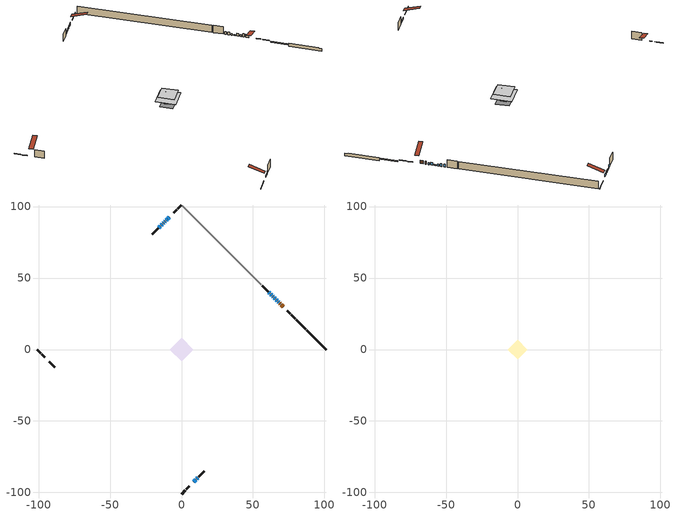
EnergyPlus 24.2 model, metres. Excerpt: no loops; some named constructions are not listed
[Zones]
conditioned space
 floor adiabatic (Floor2 construction): -2.33,0 0,2.33 2.33,0 0,-2.33 z0.85
 floor adiabatic (AdiabaticFloorConstruction): -8.38,0 0,8.38 8.38,0 0,-8.38 z3.29
 floor foundation (Slab1 construction): -5.4,0 0,5.4 5.4,0 0,-5.4 z-1.26
 floor foundation (Slab2 construction): -2.33,0 0,2.33 2.33,0 0,-2.33 z-0.15
 wall outside (RimJoist1 construction): 0,-101.09 2.79,-98.3 / -101.09,0 -98.3,-2.79 / 0,101.09 -2.79,98.3 / 79.52,21.57 76.73,24.37 z0.85:1.15
 wall outside (RimJoist2 construction): 3.45,-97.64 5.42,-95.67 / -97.64,-3.45 -95.67,-5.42 / -3.45,97.64 -5.42,95.67 / 76.07,25.02 74.1,27 z0.85:1.15
 wall outside (AdiabaticWallConstruction 1): 71.07,30.03 69.9,31.19 / 69.25,31.84 68.7,32.39 z0.85:2.88
 wall outside (AdiabaticWallConstruction): 8.45,-92.64 10.03,-91.06 / 68.05,33.04 67.62,33.48 / -11.46,89.64 -11.75,89.35 / -12.4,88.69 -12.78,88.32 z0.85:2.07; 66.96,34.13 66.24,34.85 / 63.27,37.83 62.55,38.55 / 61.89,39.2 61.17,39.92 z0.85:2.63; -8.45,92.64 -9.46,91.63 / -14.74,86.36 -15.76,85.33 z0.85:2.68; -10.12,90.98 -10.8,90.29 z0.85:2.5; 10.69,-90.41 11.37,-89.72 z0.85:2.53; 65.59,35.51 65.01,36.08 z0.85:1.46; -13.43,87.66 -14.08,87.01 z0.85:1.33; 64.35,36.74 63.92,37.17 z0.85:1.87
 wall outside (Wall1 construction): 12.03,-89.07 16.07,-85.03 / -92.64,-8.45 -88.6,-12.49 / -16.42,84.68 -20.46,80.64 / 60.52,40.58 56.48,44.61 z0.85:5.73
 wall foundation (FoundationWall1 construction): 87.51,13.58,-1.26 87.51,13.58,0.85 99.73,1.36,0.85 99.73,1.36,0.33 101.09,0,0.33 101.09,0,-1.26
 wall foundation (FoundationWall2 construction): 86.86,14.23 80.18,20.92 z-0.15:0.46
 wall adiabatic (Wall3 construction): 55.82,45.27 0.66,100.44 z0.85:5.73
 window (WindowConstruction 9): 8.45,-92.64 10.03,-91.06 z0.85:2.07
 window (WindowConstruction 4): 68.05,33.04 67.62,33.48 z0.85:2.07
 window (WindowConstruction 5): 66.96,34.13 66.24,34.85 z0.85:2.63
 window (WindowConstruction 6): -8.45,92.64 -9.46,91.63 z0.85:2.68
 window (WindowConstruction 7): -10.12,90.97 -10.8,90.29 z0.85:2.5
 window (WindowConstruction 8): 10.69,-90.41 11.37,-89.72 z0.85:2.53
 window (WindowConstruction 12): 65.59,35.51 65.01,36.08 z0.85:1.46
 window (WindowConstruction 13): -11.46,89.63 -11.75,89.35 z0.85:2.07
 window (WindowConstruction 10): -12.4,88.69 -12.78,88.32 z0.85:2.07
 window (WindowConstruction 11): -13.43,87.66 -14.08,87.01 z0.85:1.33
 window (WindowConstruction): 64.35,36.74 63.92,37.17 z0.85:1.86
 window (WindowConstruction 1): 63.27,37.83 62.55,38.54 z0.85:2.63
 window (WindowConstruction 2): 61.89,39.2 61.17,39.92 z0.85:2.63
 window (WindowConstruction 3): -14.74,86.36 -15.76,85.33 z0.85:2.68
 door (Door): 71.07,30.03 69.91,31.19 z0.85:2.88
 door (Door 1): 69.25,31.84 68.71,32.39 z0.85:2.88
 ceiling adiabatic (AdiabaticFloorConstruction): 0,-8.38 8.38,0 0,8.38 -8.38,0 z3.29
 roof outside (Roof1 construction): 0,2.42 -2.42,0 0,-2.42 2.42,0 z5.73
attic - vented
 floor to conditioned space (Floor1 construction Reversed): -6.69,0 0,6.69 6.69,0 0,-6.69 z5.73
 roof outside (Roof2 construction): 7.8,-93.3,5.73 1.28,-86.78,8.8 -0.43,-88.5,8.8 6.08,-95.01,5.73; -93.3,-7.8,5.73 -86.78,-1.28,8.8 -88.5,0.43,8.8 -95.01,-6.08,5.73; -7.8,93.3,5.73 -1.28,86.78,8.8 0.43,88.5,8.8 -6.08,95.01,5.73; 71.72,29.37,5.73 65.21,22.86,8.8 66.92,21.14,8.8 73.44,27.65,5.73
[Material] Roughness=Rough; Thermal Absorptance=0.9
Name | Thickness {m} | Conductivity {W/m-K} | Density {kg/m3} | Specific Heat {J/kg-K} | Solar Absorptance | Visible Absorptance
ceiling loosefill ins | 0.254 | 0.0480833 | 16.02 | 1046.75 | 0.7 | 0.7
ceiling stud and cavity | 0.1397 | 0.160927 | 65.682 | 1177.47 | 0.7 | 0.7
gypsum board | 0.0127 | 0.160291 | 801 | 837.4 | 0.6 | 0.6
[Construction]
Floor1 construction: ceiling loosefill ins, ceiling stud and cavity, gypsum board
[EnergyManagementSystem:Program]
infil_program: Set p_m = 0.14; Set p_s = 0.22; Set s_m = 270; Set s_s = 370; Set z_m = 9.99744; Set z_s = 5.721191560517913; Set f_t = (((s_m/z_m)^p_m)*((z_s/s_s)^p_s)); Set Tdiff = tin_s-tout_s; Set dT = @Abs Tdiff; Set c = 0.0795; Set Cs = 0.1049; Set Cw = 0.149; Set n = 0.65; Set sft = (f_t*0.54); Set temp1 = ((c*Cw)*((sft*site_vw_s)^(2*n)))^2; Set Qinf = (((c*Cs*(dT^n))^2)+temp1)^0.5; Set Qinf = (@Max Qinf 0); Set mech_vent_house_fan_sensible_load_act = 0.0; Set mech_vent_house_fan_latent_load_act = 0.0; Set OASupInPb = out_pb_s; Set OASupInTemp = tout_s; Set OASupInW = out_wt_s; Set OASupRho = (@RhoAirFnPbTdbW OASupInPb OASupInTemp OASupInW); Set OASupCp = (@CpAirFnW OASupInW); Set OASupInEnth = (@HFnTdbW OASupInTemp OASupInW); Set ZoneTemp = tin_s; Set ZoneW = win_s; Set ZoneCp = (@CpAirFnW ZoneW); Set ZoneAirEnth = (@HFnTdbW ZoneTemp ZoneW); Set mech_vent_house_fan_cfis_act = 0.0; Set QWHV_cfis_sup = 0.0; Set QWHV_cfis_suppl_sup = 0.0; Set QWHV_cfis_suppl_exh = 0.0; Set Qrange = 0; Set Qbath = 0; Set Qdryer = 0; Set Qdryer = Qdryer + 0.00308 * clothes_dryer_exhaust_0_sch_s; Set QWHV_sup = 0.0; Set QWHV_exh = 0.0026; Set Qsupply = QWHV_sup + QWHV_cfis_sup + QWHV_cfis_suppl_sup; Set Qexhaust = Qrange + Qbath + Qdryer + QWHV_exh + QWHV_cfis_suppl_exh; Set Qfan = (@Max Qexhaust Qsupply); Set Qducts = 0; If Qducts < 0; Set Qsupply = Qsupply - Qducts; Else; Set Qexhaust = Qexhaust + Qducts; EndIf; Set Qfan_with_ducts = (@Max Qexhaust Qsupply); Set Qimb = (@Abs (Qsupply - Qexhaust)); If Qinf + Qimb > 0; Set Qtot = Qfan_with_ducts + (Qinf^2) / (Qinf + Qimb); Else; Set Qtot = Qfan_with_ducts; EndIf; Set Qinf_adj = Qtot - Qfan; Set infil_flow_act = Qinf_adj; Set infil_program_Qinf = Qinf_adj; Set infil_program_Qfan = Qfan; Set Qload = Qfan; Set Effectiveness_Sens = 0.0; Set Effectiveness_Lat = 0.0; Set Fan_MFR = Qload * OASupRho; Set ZoneInEnth = OASupInEnth; Set ZoneInTemp = OASupInTemp; Set FanTotalToCond = Fan_MFR * (ZoneInEnth - ZoneAirEnth); Set FanSensToCond = Fan_MFR * ZoneCp * (ZoneInTemp - ZoneTemp); Set FanLatToCond = FanTotalToCond - FanSensToCond; Set mech_vent_house_fan_sensible_load_act = mech_vent_house_fan_sensible_load_act + FanSensToCond; Set mech_vent_house_fan_latent_load_act = mech_vent_house_fan_latent_load_act + FanLatToCond
unmet_hours_program: Set htg_unmet_hours = 0; Set clg_unmet_hours = 0; Set unit_htg_unmet_hours = 0; If ((DayOfYear >= 1) && (DayOfYear <= 365)); Set unit_htg_unmet_hours = unit_htg_unmet_hours + conditioned_space_htg_unmet_s; If unit_htg_unmet_hours > htg_unmet_hours; Set htg_unmet_hours = unit_htg_unmet_hours; EndIf; EndIf; Set unit_clg_unmet_hours = 0; If ((DayOfYear >= 1) && (DayOfYear <= 365)); Set unit_clg_unmet_hours = unit_clg_unmet_hours + conditioned_space_clg_unmet_s; If unit_clg_unmet_hours > clg_unmet_hours; Set clg_unmet_hours = unit_clg_unmet_hours; EndIf; EndIf
water_heater_EC_adj: If WarmupFlag == 0; Set dhw_e_cons = water_heater_energy + water_heater_on_cycle_parasitic + water_heater_off_cycle_parasitic; Set water_heater_ec_adj_act = 0.0 * dhw_e_cons / 1; EndIf
[EnergyManagementSystem:ProgramCallingManager]
central_ac_and_furnace_supply_fan_disaggregate_program_calling_manager: EndOfSystemTimestepBeforeHVACReporting; central_ac_and_furnace_supply_fan_disaggregate_program
central_ac_and_furnace_supply_fan_disaggregate_program_calling_manager 1: EndOfSystemTimestepBeforeHVACReporting; central_ac_and_furnace_supply_fan_disaggregate_program_1
component_loads_program_calling_manager: EndOfZoneTimestepAfterZoneReporting; component_loads_program
fridge_schedule_program_calling_manager: BeginZoneTimestepAfterInitHeatBalance; fridge_schedule_program
infil_program_calling_manager: BeginZoneTimestepAfterInitHeatBalance; infil_program
natural_vent_program_calling_manager: BeginZoneTimestepAfterInitHeatBalance; natural_vent_program
total_airflows_program_calling_manager: EndOfZoneTimestepAfterZoneReporting; total_airflows_program
total_loads_program_calling_manager: EndOfZoneTimestepAfterZoneReporting; total_loads_program
unmet_hours_program_calling_manager: EndOfZoneTimestepBeforeZoneReporting; unmet_hours_program
water_heater_EC_adj_ProgramManager: EndOfSystemTimestepBeforeHVACReporting; water_heater_EC_adj
[EnergyManagementSystem:OutputVariable] Type of Data in Variable=Summed
Name | EMS Variable | Update Frequency | EMS Program or Subroutine | Units
central ac and furnace supply fan disaggregate clg | central_ac_and_furnace_supply_fan_clg | SystemTimestep | central_ac_and_furnace_supply_fan_disaggregate_program | J
central ac and furnace supply fan disaggregate htg primary | central_ac_and_furnace_supply_fan_primary_htg | SystemTimestep | central_ac_and_furnace_supply_fan_disaggregate_program_1 | J
loads_htg_tot_peakload_outvar; loads_htg_tot_annual_outvar; Energy Management System Output Variable 1; Energy Management System Output Variable 45 | loads_htg_tot | ZoneTimestep | total_loads_program | J
loads_clg_tot_peakload_outvar; loads_clg_tot_annual_outvar; Energy Management System Output Variable 2; Energy Management System Output Variable 46 | loads_clg_tot | ZoneTimestep | total_loads_program | J
htg_unmet_hours_annual_outvar; Energy Management System Output Variable 3 | htg_unmet_hours | ZoneTimestep | unmet_hours_program | hr
clg_unmet_hours_annual_outvar; Energy Management System Output Variable 4 | clg_unmet_hours | ZoneTimestep | unmet_hours_program | hr
loads_htg_roofs_annual_outvar; Energy Management System Output Variable 5 | loads_htg_roofs | ZoneTimestep | component_loads_program | J
loads_htg_ceilings_annual_outvar; Energy Management System Output Variable 6 | loads_htg_ceilings | ZoneTimestep | component_loads_program | J
loads_htg_walls_annual_outvar; Energy Management System Output Variable 7 | loads_htg_walls | ZoneTimestep | component_loads_program | J
loads_htg_rim_joists_annual_outvar; Energy Management System Output Variable 8 | loads_htg_rim_joists | ZoneTimestep | component_loads_program | J
loads_htg_foundation_walls_annual_outvar; Energy Management System Output Variable 9 | loads_htg_foundation_walls | ZoneTimestep | component_loads_program | J
loads_htg_doors_annual_outvar; Energy Management System Output Variable 10 | loads_htg_doors | ZoneTimestep | component_loads_program | J
loads_htg_windows_conduction_annual_outvar; Energy Management System Output Variable 11 | loads_htg_windows_conduction | ZoneTimestep | component_loads_program | J
loads_htg_windows_solar_annual_outvar; Energy Management System Output Variable 12 | loads_htg_windows_solar | ZoneTimestep | component_loads_program | J
loads_htg_skylights_conduction_annual_outvar; Energy Management System Output Variable 13 | loads_htg_skylights_conduction | ZoneTimestep | component_loads_program | J
loads_htg_skylights_solar_annual_outvar; Energy Management System Output Variable 14 | loads_htg_skylights_solar | ZoneTimestep | component_loads_program | J
loads_htg_floors_annual_outvar; Energy Management System Output Variable 15 | loads_htg_floors | ZoneTimestep | component_loads_program | J
loads_htg_slabs_annual_outvar; Energy Management System Output Variable 16 | loads_htg_slabs | ZoneTimestep | component_loads_program | J
loads_htg_internal_mass_annual_outvar; Energy Management System Output Variable 17 | loads_htg_internal_mass | ZoneTimestep | component_loads_program | J
loads_htg_infil_annual_outvar; Energy Management System Output Variable 18 | loads_htg_infil | ZoneTimestep | component_loads_program | J
loads_htg_natvent_annual_outvar; Energy Management System Output Variable 19 | loads_htg_natvent | ZoneTimestep | component_loads_program | J
loads_htg_mechvent_annual_outvar; Energy Management System Output Variable 20 | loads_htg_mechvent | ZoneTimestep | component_loads_program | J
loads_htg_whf_annual_outvar; Energy Management System Output Variable 21 | loads_htg_whf | ZoneTimestep | component_loads_program | J
loads_htg_ducts_annual_outvar; Energy Management System Output Variable 22 | loads_htg_ducts | ZoneTimestep | component_loads_program | J
loads_htg_intgains_annual_outvar; Energy Management System Output Variable 23 | loads_htg_intgains | ZoneTimestep | component_loads_program | J
loads_htg_lighting_annual_outvar; Energy Management System Output Variable 24 | loads_htg_lighting | ZoneTimestep | component_loads_program | J
loads_clg_roofs_annual_outvar; Energy Management System Output Variable 25 | loads_clg_roofs | ZoneTimestep | component_loads_program | J
loads_clg_ceilings_annual_outvar; Energy Management System Output Variable 26 | loads_clg_ceilings | ZoneTimestep | component_loads_program | J
loads_clg_walls_annual_outvar; Energy Management System Output Variable 27 | loads_clg_walls | ZoneTimestep | component_loads_program | J
loads_clg_rim_joists_annual_outvar; Energy Management System Output Variable 28 | loads_clg_rim_joists | ZoneTimestep | component_loads_program | J
loads_clg_foundation_walls_annual_outvar; Energy Management System Output Variable 29 | loads_clg_foundation_walls | ZoneTimestep | component_loads_program | J
loads_clg_doors_annual_outvar; Energy Management System Output Variable 30 | loads_clg_doors | ZoneTimestep | component_loads_program | J
loads_clg_windows_conduction_annual_outvar; Energy Management System Output Variable 31 | loads_clg_windows_conduction | ZoneTimestep | component_loads_program | J
loads_clg_windows_solar_annual_outvar; Energy Management System Output Variable 32 | loads_clg_windows_solar | ZoneTimestep | component_loads_program | J
loads_clg_skylights_conduction_annual_outvar; Energy Management System Output Variable 33 | loads_clg_skylights_conduction | ZoneTimestep | component_loads_program | J
loads_clg_skylights_solar_annual_outvar; Energy Management System Output Variable 34 | loads_clg_skylights_solar | ZoneTimestep | component_loads_program | J
loads_clg_floors_annual_outvar; Energy Management System Output Variable 35 | loads_clg_floors | ZoneTimestep | component_loads_program | J
loads_clg_slabs_annual_outvar; Energy Management System Output Variable 36 | loads_clg_slabs | ZoneTimestep | component_loads_program | J
loads_clg_internal_mass_annual_outvar; Energy Management System Output Variable 37 | loads_clg_internal_mass | ZoneTimestep | component_loads_program | J
loads_clg_infil_annual_outvar; Energy Management System Output Variable 38 | loads_clg_infil | ZoneTimestep | component_loads_program | J
loads_clg_natvent_annual_outvar; Energy Management System Output Variable 39 | loads_clg_natvent | ZoneTimestep | component_loads_program | J
loads_clg_mechvent_annual_outvar; Energy Management System Output Variable 40 | loads_clg_mechvent | ZoneTimestep | component_loads_program | J
loads_clg_whf_annual_outvar; Energy Management System Output Variable 41 | loads_clg_whf | ZoneTimestep | component_loads_program | J
loads_clg_ducts_annual_outvar; Energy Management System Output Variable 42 | loads_clg_ducts | ZoneTimestep | component_loads_program | J
loads_clg_intgains_annual_outvar; Energy Management System Output Variable 43 | loads_clg_intgains | ZoneTimestep | component_loads_program | J
loads_clg_lighting_annual_outvar; Energy Management System Output Variable 44 | loads_clg_lighting | ZoneTimestep | component_loads_program | J
[Schedule:Day:Interval]
interior lighting schedule day: No, 01:00, 0.108182, 04:00, 0.0901515, 05:00, 0.0991667, 06:00, 0.162273, 07:00, 0.270455, 08:00, 0.342576, 10:00, 0.369621, 11:00, 0.351591, 12:00, 0.333561, 13:00, 0.324545, 14:00, 0.31553, 15:00, 0.333561, 16:00, 0.369621, 17:00, 0.450758, 18:00, 0.585985, 19:00, 0.775303, 20:00, 0.955606, 21:00, 0.991667, 22:00, 0.712197, 23:00, 0.360606, 24:00, 0.162273
interior lighting schedule day 1: No, 01:00, 0.100909, 04:00, 0.0840909, 05:00, 0.0925, 06:00, 0.151364, 07:00, 0.252273, 08:00, 0.319545, 10:00, 0.344773, 11:00, 0.327955, 12:00, 0.311136, 13:00, 0.302727, 14:00, 0.294318, 15:00, 0.311136, 16:00, 0.344773, 17:00, 0.420455, 18:00, 0.546591, 19:00, 0.723182, 20:00, 0.891364, 21:00, 0.925, 22:00, 0.664318, 23:00, 0.336364, 24:00, 0.151364
interior lighting schedule day 2: No, 01:00, 0.0927273, 04:00, 0.0772727, 05:00, 0.085, 06:00, 0.139091, 07:00, 0.231818, 08:00, 0.293636, 10:00, 0.316818, 11:00, 0.301364, 12:00, 0.285909, 13:00, 0.278182, 14:00, 0.270455, 15:00, 0.285909, 16:00, 0.316818, 17:00, 0.386364, 18:00, 0.502273, 19:00, 0.664545, 20:00, 0.819091, 21:00, 0.85, 22:00, 0.610455, 23:00, 0.309091, 24:00, 0.139091
interior lighting schedule day 3: No, 01:00, 0.0845455, 04:00, 0.0704545, 05:00, 0.0775, 06:00, 0.126818, 07:00, 0.211364, 08:00, 0.267727, 10:00, 0.288864, 11:00, 0.274773, 12:00, 0.260682, 13:00, 0.253636, 14:00, 0.246591, 15:00, 0.260682, 16:00, 0.288864, 17:00, 0.352273, 18:00, 0.457955, 19:00, 0.605909, 20:00, 0.746818, 21:00, 0.775, 22:00, 0.556591, 23:00, 0.281818, 24:00, 0.126818
interior lighting schedule day 4: No, 01:00, 0.0763636, 04:00, 0.0636364, 05:00, 0.07, 06:00, 0.114545, 07:00, 0.190909, 08:00, 0.241818, 10:00, 0.260909, 11:00, 0.248182, 12:00, 0.235455, 13:00, 0.229091, 14:00, 0.222727, 15:00, 0.235455, 16:00, 0.260909, 17:00, 0.318182, 18:00, 0.413636, 19:00, 0.547273, 20:00, 0.674545, 21:00, 0.7, 22:00, 0.502727, 23:00, 0.254545, 24:00, 0.114545
interior lighting schedule day 5: No, 01:00, 0.0727273, 04:00, 0.0606061, 05:00, 0.0666667, 06:00, 0.109091, 07:00, 0.181818, 08:00, 0.230303, 10:00, 0.248485, 11:00, 0.236364, 12:00, 0.224242, 13:00, 0.218182, 14:00, 0.212121, 15:00, 0.224242, 16:00, 0.248485, 17:00, 0.30303, 18:00, 0.393939, 19:00, 0.521212, 20:00, 0.642424, 21:00, 0.666667, 22:00, 0.478788, 23:00, 0.242424, 24:00, 0.109091
interior lighting schedule day 6: No, 01:00, 0.0745455, 04:00, 0.0621212, 05:00, 0.0683333, 06:00, 0.111818, 07:00, 0.186364, 08:00, 0.236061, 10:00, 0.254697, 11:00, 0.242273, 12:00, 0.229848, 13:00, 0.223636, 14:00, 0.217424, 15:00, 0.229848, 16:00, 0.254697, 17:00, 0.310606, 18:00, 0.403788, 19:00, 0.534242, 20:00, 0.658485, 21:00, 0.683333, 22:00, 0.490758, 23:00, 0.248485, 24:00, 0.111818
interior lighting schedule day 7: No, 01:00, 0.08, 04:00, 0.0666667, 05:00, 0.0733333, 06:00, 0.12, 07:00, 0.2, 08:00, 0.253333, 10:00, 0.273333, 11:00, 0.26, 12:00, 0.246667, 13:00, 0.24, 14:00, 0.233333, 15:00, 0.246667, 16:00, 0.273333, 17:00, 0.333333, 18:00, 0.433333, 19:00, 0.573333, 20:00, 0.706667, 21:00, 0.733333, 22:00, 0.526667, 23:00, 0.266667, 24:00, 0.12
interior lighting schedule day 8: No, 01:00, 0.0890909, 04:00, 0.0742424, 05:00, 0.0816667, 06:00, 0.133636, 07:00, 0.222727, 08:00, 0.282121, 10:00, 0.304394, 11:00, 0.289545, 12:00, 0.274697, 13:00, 0.267273, 14:00, 0.259848, 15:00, 0.274697, 16:00, 0.304394, 17:00, 0.371212, 18:00, 0.482576, 19:00, 0.638485, 20:00, 0.78697, 21:00, 0.816667, 22:00, 0.586515, 23:00, 0.29697, 24:00, 0.133636
interior lighting schedule day 9: No, 01:00, 0.0972727, 04:00, 0.0810606, 05:00, 0.0891667, 06:00, 0.145909, 07:00, 0.243182, 08:00, 0.30803, 10:00, 0.332348, 11:00, 0.316136, 12:00, 0.299924, 13:00, 0.291818, 14:00, 0.283712, 15:00, 0.299924, 16:00, 0.332348, 17:00, 0.405303, 18:00, 0.526894, 19:00, 0.697121, 20:00, 0.859242, 21:00, 0.891667, 22:00, 0.640379, 23:00, 0.324242, 24:00, 0.145909
interior lighting schedule day 10: No, 01:00, 0.105455, 04:00, 0.0878788, 05:00, 0.0966667, 06:00, 0.158182, 07:00, 0.263636, 08:00, 0.333939, 10:00, 0.360303, 11:00, 0.342727, 12:00, 0.325152, 13:00, 0.316364, 14:00, 0.307576, 15:00, 0.325152, 16:00, 0.360303, 17:00, 0.439394, 18:00, 0.571212, 19:00, 0.755758, 20:00, 0.931515, 21:00, 0.966667, 22:00, 0.694242, 23:00, 0.351515, 24:00, 0.158182
interior lighting schedule day 11: No, 01:00, 0.109091, 04:00, 0.0909091, 05:00, 0.1, 06:00, 0.163636, 07:00, 0.272727, 08:00, 0.345455, 10:00, 0.372727, 11:00, 0.354545, 12:00, 0.336364, 13:00, 0.327273, 14:00, 0.318182, 15:00, 0.336364, 16:00, 0.372727, 17:00, 0.454545, 18:00, 0.590909, 19:00, 0.781818, 20:00, 0.963636, 21:00, 1, 22:00, 0.718182, 23:00, 0.363636, 24:00, 0.163636
interior lighting schedule default day; occupants schedule default day; clothes dryer schedule default day; cooking range schedule default day; misc plug loads schedule default day; general water use schedule default day; clothes dryer exhaust 0 schedule default day; cooling season schedule day; cooling season schedule day 2; cooling season schedule default day; exterior lighting schedule default day; natural vent schedule default day: No, 24:00, 0
occupants schedule day: No, 05:00, 0.426829, 06:00, 0.719512, 07:00, 1, 08:00, 0.670732, 09:00, 0.329268, 14:00, 0.170732, 15:00, 0.231707, 16:00, 0.329268, 17:00, 0.5, 18:00, 0.670732, 19:00, 0.829268, 21:00, 1, 22:00, 0.853659, 23:00, 0.646341, 24:00, 0.426829
clothes dryer schedule day; clothes dryer exhaust 0 schedule day: No, 01:00, 0.123457, 02:00, 0.0740741, 03:00, 0.0493827, 04:00, 0.0246914, 05:00, 0.0493827, 06:00, 0.0740741, 07:00, 0.197531, 08:00, 0.395062, 09:00, 0.592593, 10:00, 0.839506, 11:00, 0.962963, 12:00, 1, 13:00, 0.91358, 14:00, 0.82716, 15:00, 0.716049, 16:00, 0.753086, 17:00, 0.679012, 18:00, 0.666667, 20:00, 0.62963, 21:00, 0.641975, 22:00, 0.666667, 23:00, 0.54321, 24:00, 0.296296
cooking range schedule day: No, 05:00, 0.0597015, 06:00, 0.11194, 07:00, 0.171642, 08:00, 0.291045, 11:00, 0.343284, 12:00, 0.402985, 13:00, 0.462687, 14:00, 0.343284, 15:00, 0.291045, 16:00, 0.402985, 17:00, 0.567164, 18:00, 1, 19:00, 0.850746, 20:00, 0.432836, 21:00, 0.291045, 22:00, 0.231343, 23:00, 0.171642, 24:00, 0.11194
misc plug loads schedule day: No, 06:00, 0.705882, 07:00, 0.745098, 08:00, 0.803922, 15:00, 0.823529, 16:00, 0.862745, 17:00, 0.921569, 18:00, 0.980392, 19:00, 1, 20:00, 0.980392, 21:00, 0.941176, 22:00, 0.862745, 23:00, 0.784314, 24:00, 0.72549
general water use schedule day: No, 01:00, 0.315068, 03:00, 0.287671, 04:00, 0.342466, 05:00, 0.369863, 06:00, 0.520548, 07:00, 0.60274, 08:00, 0.534247, 10:00, 0.506849, 11:00, 0.465753, 14:00, 0.479452, 15:00, 0.534247, 16:00, 0.589041, 17:00, 0.69863, 18:00, 0.876712, 19:00, 0.890411, 20:00, 0.986301, 21:00, 1, 22:00, 0.863014, 23:00, 0.616438, 24:00, 0.465753
cooling season schedule day 1: No, 24:00, 1
exterior lighting schedule day: No, 01:00, 0.566667, 03:00, 0.524167, 05:00, 0.495833, 06:00, 0.5525, 07:00, 0.623333, 08:00, 0.580833, 09:00, 0.439167, 10:00, 0.354167, 12:00, 0.34, 13:00, 0.354167, 14:00, 0.396667, 15:00, 0.425, 16:00, 0.495833, 17:00, 0.623333, 18:00, 0.793333, 19:00, 0.906667, 20:00, 0.963333, 21:00, 0.991667, 22:00, 0.920833, 23:00, 0.793333, 24:00, 0.665833
exterior lighting schedule day 1: No, 01:00, 0.528571, 03:00, 0.488929, 05:00, 0.4625, 06:00, 0.515357, 07:00, 0.581429, 08:00, 0.541786, 09:00, 0.409643, 10:00, 0.330357, 12:00, 0.317143, 13:00, 0.330357, 14:00, 0.37, 15:00, 0.396429, 16:00, 0.4625, 17:00, 0.581429, 18:00, 0.74, 19:00, 0.845714, 20:00, 0.898571, 21:00, 0.925, 22:00, 0.858929, 23:00, 0.74, 24:00, 0.621071
exterior lighting schedule day 10: No, 01:00, 0.552381, 03:00, 0.510952, 05:00, 0.483333, 06:00, 0.538571, 07:00, 0.607619, 08:00, 0.56619, 09:00, 0.428095, 10:00, 0.345238, 12:00, 0.331429, 13:00, 0.345238, 14:00, 0.386667, 15:00, 0.414286, 16:00, 0.483333, 17:00, 0.607619, 18:00, 0.773333, 19:00, 0.88381, 20:00, 0.939048, 21:00, 0.966667, 22:00, 0.897619, 23:00, 0.773333, 24:00, 0.649048
exterior lighting schedule day 11: No, 01:00, 0.571429, 03:00, 0.528571, 05:00, 0.5, 06:00, 0.557143, 07:00, 0.628571, 08:00, 0.585714, 09:00, 0.442857, 10:00, 0.357143, 12:00, 0.342857, 13:00, 0.357143, 14:00, 0.4, 15:00, 0.428571, 16:00, 0.5, 17:00, 0.628571, 18:00, 0.8, 19:00, 0.914286, 20:00, 0.971429, 21:00, 1, 22:00, 0.928571, 23:00, 0.8, 24:00, 0.671429
exterior lighting schedule day 2: No, 01:00, 0.485714, 03:00, 0.449286, 05:00, 0.425, 06:00, 0.473571, 07:00, 0.534286, 08:00, 0.497857, 09:00, 0.376429, 10:00, 0.303571, 12:00, 0.291429, 13:00, 0.303571, 14:00, 0.34, 15:00, 0.364286, 16:00, 0.425, 17:00, 0.534286, 18:00, 0.68, 19:00, 0.777143, 20:00, 0.825714, 21:00, 0.85, 22:00, 0.789286, 23:00, 0.68, 24:00, 0.570714
exterior lighting schedule day 3: No, 01:00, 0.442857, 03:00, 0.409643, 05:00, 0.3875, 06:00, 0.431786, 07:00, 0.487143, 08:00, 0.453929, 09:00, 0.343214, 10:00, 0.276786, 12:00, 0.265714, 13:00, 0.276786, 14:00, 0.31, 15:00, 0.332143, 16:00, 0.3875, 17:00, 0.487143, 18:00, 0.62, 19:00, 0.708571, 20:00, 0.752857, 21:00, 0.775, 22:00, 0.719643, 23:00, 0.62, 24:00, 0.520357
exterior lighting schedule day 4: No, 01:00, 0.4, 03:00, 0.37, 05:00, 0.35, 06:00, 0.39, 07:00, 0.44, 08:00, 0.41, 09:00, 0.31, 10:00, 0.25, 12:00, 0.24, 13:00, 0.25, 14:00, 0.28, 15:00, 0.3, 16:00, 0.35, 17:00, 0.44, 18:00, 0.56, 19:00, 0.64, 20:00, 0.68, 21:00, 0.7, 22:00, 0.65, 23:00, 0.56, 24:00, 0.47
exterior lighting schedule day 5: No, 01:00, 0.380952, 03:00, 0.352381, 05:00, 0.333333, 06:00, 0.371429, 07:00, 0.419048, 08:00, 0.390476, 09:00, 0.295238, 10:00, 0.238095, 12:00, 0.228571, 13:00, 0.238095, 14:00, 0.266667, 15:00, 0.285714, 16:00, 0.333333, 17:00, 0.419048, 18:00, 0.533333, 19:00, 0.609524, 20:00, 0.647619, 21:00, 0.666667, 22:00, 0.619048, 23:00, 0.533333, 24:00, 0.447619
exterior lighting schedule day 6: No, 01:00, 0.390476, 03:00, 0.36119, 05:00, 0.341667, 06:00, 0.380714, 07:00, 0.429524, 08:00, 0.400238, 09:00, 0.302619, 10:00, 0.244048, 12:00, 0.234286, 13:00, 0.244048, 14:00, 0.273333, 15:00, 0.292857, 16:00, 0.341667, 17:00, 0.429524, 18:00, 0.546667, 19:00, 0.624762, 20:00, 0.66381, 21:00, 0.683333, 22:00, 0.634524, 23:00, 0.546667, 24:00, 0.45881
exterior lighting schedule day 7: No, 01:00, 0.419048, 03:00, 0.387619, 05:00, 0.366667, 06:00, 0.408571, 07:00, 0.460952, 08:00, 0.429524, 09:00, 0.324762, 10:00, 0.261905, 12:00, 0.251429, 13:00, 0.261905, 14:00, 0.293333, 15:00, 0.314286, 16:00, 0.366667, 17:00, 0.460952, 18:00, 0.586667, 19:00, 0.670476, 20:00, 0.712381, 21:00, 0.733333, 22:00, 0.680952, 23:00, 0.586667, 24:00, 0.492381
exterior lighting schedule day 8: No, 01:00, 0.466667, 03:00, 0.431667, 05:00, 0.408333, 06:00, 0.455, 07:00, 0.513333, 08:00, 0.478333, 09:00, 0.361667, 10:00, 0.291667, 12:00, 0.28, 13:00, 0.291667, 14:00, 0.326667, 15:00, 0.35, 16:00, 0.408333, 17:00, 0.513333, 18:00, 0.653333, 19:00, 0.746667, 20:00, 0.793333, 21:00, 0.816667, 22:00, 0.758333, 23:00, 0.653333, 24:00, 0.548333
exterior lighting schedule day 9: No, 01:00, 0.509524, 03:00, 0.47131, 05:00, 0.445833, 06:00, 0.496786, 07:00, 0.560476, 08:00, 0.522262, 09:00, 0.394881, 10:00, 0.318452, 12:00, 0.305714, 13:00, 0.318452, 14:00, 0.356667, 15:00, 0.382143, 16:00, 0.445833, 17:00, 0.560476, 18:00, 0.713333, 19:00, 0.815238, 20:00, 0.86619, 21:00, 0.891667, 22:00, 0.827976, 23:00, 0.713333, 24:00, 0.59869
[Schedule:Week:Daily]
clothes dryer exhaust 0 schedule Week Rule - Jan1-Dec31: clothes dryer exhaust 0 schedule day, clothes dryer exhaust 0 schedule day, clothes dryer exhaust 0 schedule day, clothes dryer exhaust 0 schedule day, clothes dryer exhaust 0 schedule day, clothes dryer exhaust 0 schedule day, clothes dryer exhaust 0 schedule day, clothes dryer exhaust 0 schedule default day, clothes dryer exhaust 0 schedule default day, clothes dryer exhaust 0 schedule default day, clothes dryer exhaust 0 schedule default day, clothes dryer exhaust 0 schedule default day
cooling season schedule Week Rule - Jan1-May26: cooling season schedule day, cooling season schedule day, cooling season schedule day, cooling season schedule day, cooling season schedule day, cooling season schedule day, cooling season schedule day, cooling season schedule default day, cooling season schedule default day, cooling season schedule default day, cooling season schedule default day, cooling season schedule default day
cooling season schedule Week Rule - May27-Jun2: cooling season schedule day, cooling season schedule day, cooling season schedule day, cooling season schedule day, cooling season schedule day, cooling season schedule day 1, cooling season schedule day 1, cooling season schedule default day, cooling season schedule default day, cooling season schedule default day, cooling season schedule default day, cooling season schedule default day
cooling season schedule Week Rule - Jun3-Sep29: cooling season schedule day 1, cooling season schedule day 1, cooling season schedule day 1, cooling season schedule day 1, cooling season schedule day 1, cooling season schedule day 1, cooling season schedule day 1, cooling season schedule default day, cooling season schedule default day, cooling season schedule default day, cooling season schedule default day, cooling season schedule default day
cooling season schedule Week Rule - Sep30-Oct6: cooling season schedule day 1, cooling season schedule day 2, cooling season schedule day 2, cooling season schedule day 2, cooling season schedule day 2, cooling season schedule day 2, cooling season schedule day 2, cooling season schedule default day, cooling season schedule default day, cooling season schedule default day, cooling season schedule default day, cooling season schedule default day
cooling season schedule Week Rule - Oct7-Dec31: cooling season schedule day 2, cooling season schedule day 2, cooling season schedule day 2, cooling season schedule day 2, cooling season schedule day 2, cooling season schedule day 2, cooling season schedule day 2, cooling season schedule default day, cooling season schedule default day, cooling season schedule default day, cooling season schedule default day, cooling season schedule default day
exterior lighting schedule Week Rule - Oct7-Oct27: exterior lighting schedule day 9, exterior lighting schedule day 9, exterior lighting schedule day 9, exterior lighting schedule day 9, exterior lighting schedule day 9, exterior lighting schedule day 9, exterior lighting schedule day 9, exterior lighting schedule default day, exterior lighting schedule default day, exterior lighting schedule default day, exterior lighting schedule default day, exterior lighting schedule default day
exterior lighting schedule Week Rule - Oct28-Nov3: exterior lighting schedule day 9, exterior lighting schedule day 9, exterior lighting schedule day 9, exterior lighting schedule day 9, exterior lighting schedule day 10, exterior lighting schedule day 10, exterior lighting schedule day 10, exterior lighting schedule default day, exterior lighting schedule default day, exterior lighting schedule default day, exterior lighting schedule default day, exterior lighting schedule default day
exterior lighting schedule Week Rule - Nov4-Nov24: exterior lighting schedule day 10, exterior lighting schedule day 10, exterior lighting schedule day 10, exterior lighting schedule day 10, exterior lighting schedule day 10, exterior lighting schedule day 10, exterior lighting schedule day 10, exterior lighting schedule default day, exterior lighting schedule default day, exterior lighting schedule default day, exterior lighting schedule default day, exterior lighting schedule default day
exterior lighting schedule Week Rule - Nov25-Dec1: exterior lighting schedule day 10, exterior lighting schedule day 10, exterior lighting schedule day 10, exterior lighting schedule day 10, exterior lighting schedule day 10, exterior lighting schedule day 10, exterior lighting schedule day 11, exterior lighting schedule default day, exterior lighting schedule default day, exterior lighting schedule default day, exterior lighting schedule default day, exterior lighting schedule default day
exterior lighting schedule Week Rule - Dec2-Dec31: exterior lighting schedule day 11, exterior lighting schedule day 11, exterior lighting schedule day 11, exterior lighting schedule day 11, exterior lighting schedule day 11, exterior lighting schedule day 11, exterior lighting schedule day 11, exterior lighting schedule default day, exterior lighting schedule default day, exterior lighting schedule default day, exterior lighting schedule default day, exterior lighting schedule default day
natural vent schedule Week Rule - Jan1-Dec31: natural vent schedule default day, natural vent schedule default day, natural vent schedule default day, natural vent schedule default day, natural vent schedule default day, natural vent schedule default day, natural vent schedule default day, natural vent schedule default day, natural vent schedule default day, natural vent schedule default day, natural vent schedule default day, natural vent schedule default day
[Schedule:Year]
clothes dryer exhaust 0 schedule: clothes dryer exhaust 0 schedule Week Rule - Jan1-Dec31, 1, 1, 12, 31
cooling season schedule: cooling season schedule Week Rule - Jan1-May26, 1, 1, 5, 26, cooling season schedule Week Rule - May27-Jun2, 5, 27, 6, 2, cooling season schedule Week Rule - Jun3-Sep29, 6, 3, 9, 29, cooling season schedule Week Rule - Sep30-Oct6, 9, 30, 10, 6, cooling season schedule Week Rule - Oct7-Dec31, 10, 7, 12, 31
natural vent schedule: natural vent schedule Week Rule - Jan1-Dec31, 1, 1, 12, 31
